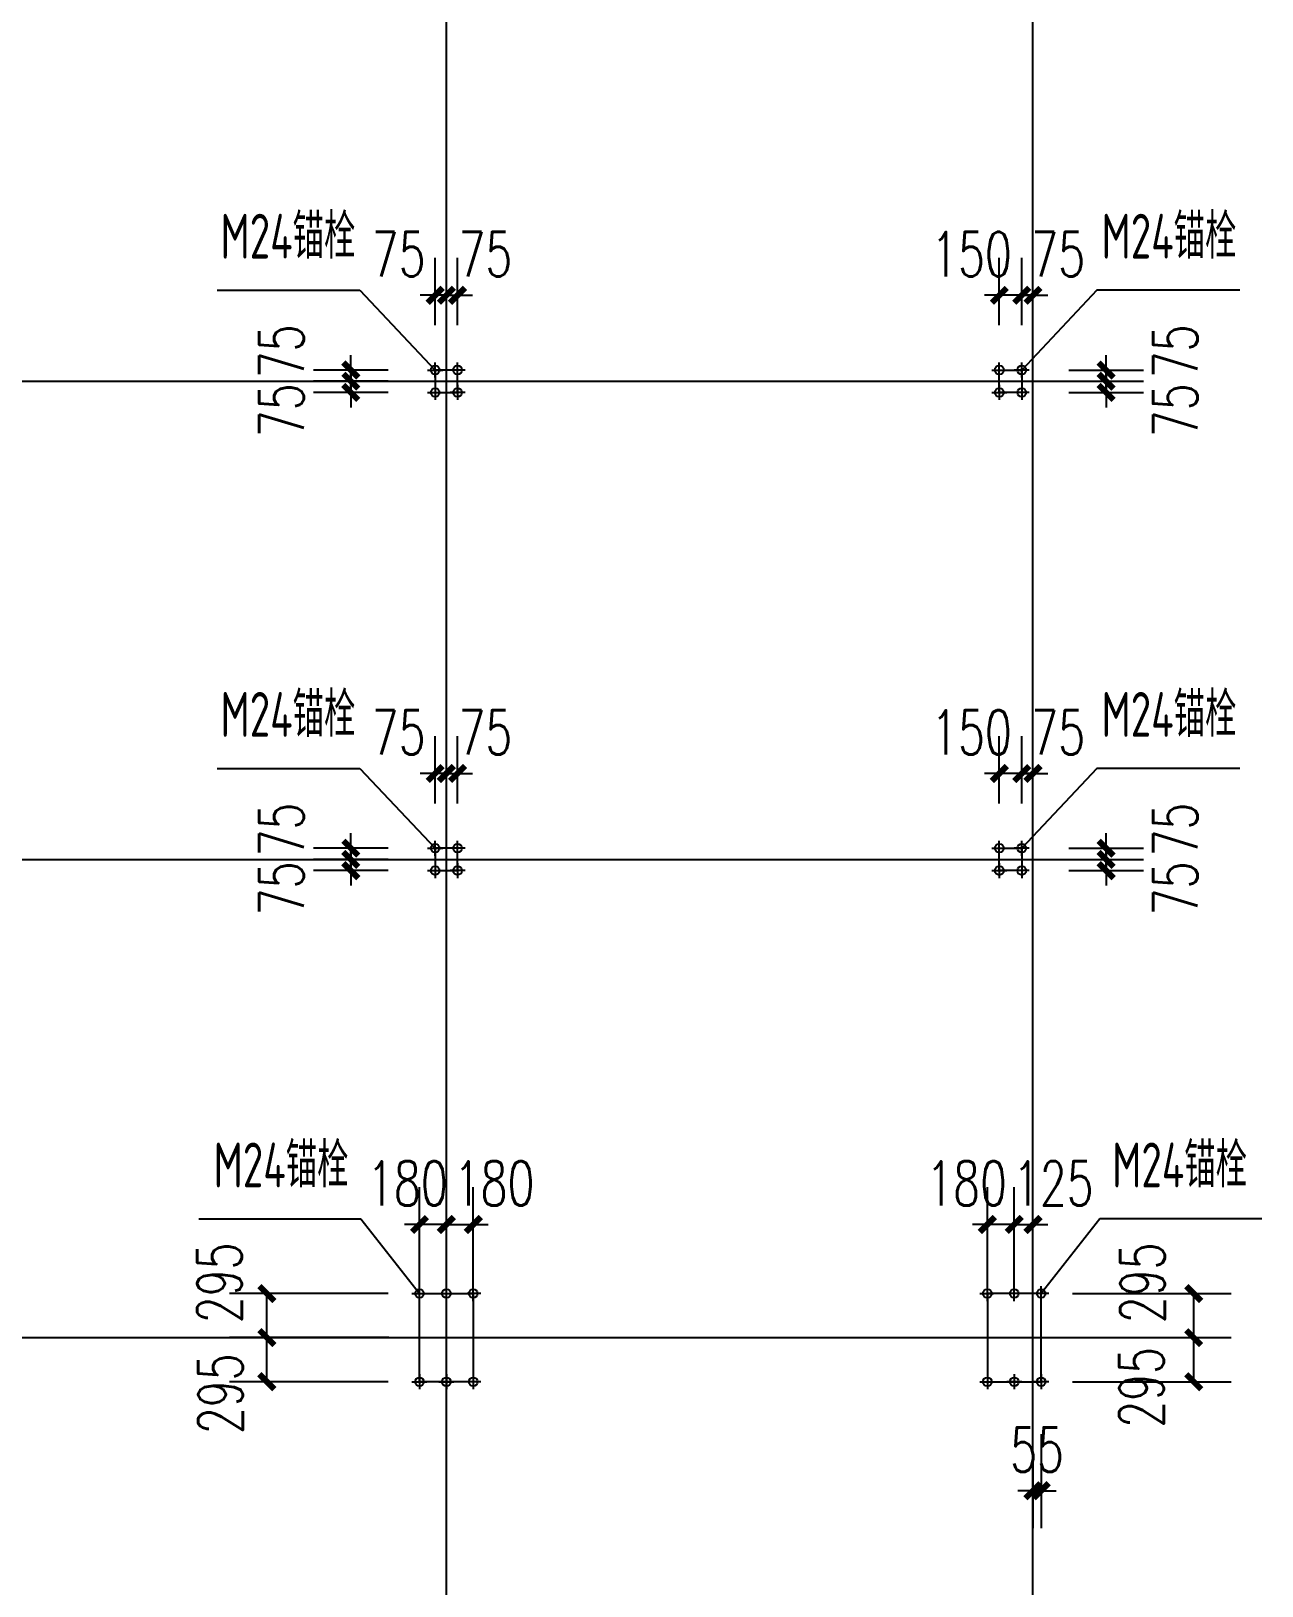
# Model space of a CAD drawing. Extents: x 180850 to 1399066, y 48356 to 327880.
# Drawn here: x 485269 to 501741, y 178529 to 199338 of the extents above; entities that cross this region are included whole.
import ezdxf
from ezdxf.enums import TextEntityAlignment as Align

# ---------------------------------------------------------------- set-up
doc = ezdxf.new("R2010")
doc.units = 0
doc.header["$LTSCALE"] = 1000
for name, color, linetype in [('AXIS', 3, 'Continuous'), ('DOTE', 1, 'Continuous'), ('TEXT', 7, 'Continuous')]:
    doc.layers.add(name, color=color, linetype=linetype)
doc.styles.add('_TCH_DIM_T3', font='SIMPLEX', dxfattribs={"width": 0.705882, "bigfont": 'GBCBIG'})
doc.styles.add('TSSD_Label', font='tssdeng.shx', dxfattribs={"width": 0.7, "bigfont": 'hztxt.shx'})
doc.dimstyles.new('TCH-200-2', dxfattribs={"dimtxt": 595, "dimasz": 200, "dimexe": 500, "dimexo": 600, "dimgap": 252.5, "dimtad": 1, "dimdec": 0, "dimlfac": 0.5, "dimzin": 0, "dimdsep": 46, "dimtxsty": '_TCH_DIM_T3', "dimblk": 'ARCHTICK', "dimcen": 0.09, "dimclrd": 124, "dimclre": 124, "dimclrt": 7, "dimazin": 2, "dimtfac": 1, "dimtdec": 0, "dimtix": 1, "dimtmove": 2, "dimatfit": 3, "dimfxl": 1, "dimtolj": 1, "dimtzin": 0, "dimarcsym": 0})

# ---------------------------------------------------------------- blocks, each defined once
blk = doc.blocks.new('_ArchTick')
at = {"color": 0, "linetype": 'ByBlock', "const_width": 0.4}
blk.add_lwpolyline([(-0.5, -0.5), (0.5, 0.5)], dxfattribs=at)
blk = doc.blocks.new('*D1555')
at = {"color": 124, "linetype": 'ByBlock', "lineweight": -2, "transparency": 16777216}
for p, q in [((489548, 194802), (489548, 195002)), ((490047, 194802), (489048, 194802)), ((489548, 194802), (489548, 194652)), ((490047, 194652), (489048, 194652)), ((489548, 194652), (489548, 194452))]:
    blk.add_line(p, q, dxfattribs=at)
at = {"layer": 'Defpoints', "color": 0, "linetype": 'ByBlock', "transparency": 16777216}
for p in [(490647, 194802), (489548, 194652), (490647, 194652)]:
    blk.add_point(p, dxfattribs=at)
at = {"color": 124, "linetype": 'ByBlock', "lineweight": -2, "transparency": 16777216, "xscale": 200, "yscale": 200, "zscale": 200}
for p, rotation in [((489548, 194802), 270), ((489548, 194652), 90)]:
    blk.add_blockref('_ArchTick', p, dxfattribs=dict(at, rotation=rotation))
at = {"color": 7, "linetype": 'ByBlock', "transparency": 16777216, "insert": (488621, 195051), "char_height": 595, "attachment_point": 5, "rotation": 90, "style": '_TCH_DIM_T3'}
blk.add_mtext('\\A1;75', dxfattribs=at)
blk = doc.blocks.new('*D1556')
at = {"color": 124, "linetype": 'ByBlock', "lineweight": -2, "transparency": 16777216}
for p, q in [((489548, 194652), (489548, 194852)), ((490047, 194652), (489048, 194652)), ((489548, 194502), (489548, 194652)), ((490047, 194502), (489048, 194502)), ((489548, 194502), (489548, 194302))]:
    blk.add_line(p, q, dxfattribs=at)
at = {"layer": 'Defpoints', "color": 0, "linetype": 'ByBlock', "transparency": 16777216}
for p in [(489548, 194652), (490647, 194652), (490647, 194502)]:
    blk.add_point(p, dxfattribs=at)
at = {"color": 124, "linetype": 'ByBlock', "lineweight": -2, "transparency": 16777216, "xscale": 200, "yscale": 200, "zscale": 200}
for p, rotation in [((489548, 194652), 270), ((489548, 194502), 90)]:
    blk.add_blockref('_ArchTick', p, dxfattribs=dict(at, rotation=rotation))
at = {"color": 7, "linetype": 'ByBlock', "transparency": 16777216, "insert": (488621, 194263), "char_height": 595, "attachment_point": 5, "rotation": 90, "style": '_TCH_DIM_T3'}
blk.add_mtext('\\A1;75', dxfattribs=at)
blk = doc.blocks.new('*D1557')
at = {"color": 124, "linetype": 'ByBlock', "lineweight": -2, "transparency": 16777216}
for p, q in [((490677, 195402), (490677, 196302)), ((490827, 195402), (490827, 196302)), ((490677, 195802), (490477, 195802)), ((490827, 195802), (490677, 195802)), ((490827, 195802), (491027, 195802))]:
    blk.add_line(p, q, dxfattribs=at)
at = {"layer": 'Defpoints', "color": 0, "linetype": 'ByBlock', "transparency": 16777216}
for p in [(490677, 195802), (490677, 194802), (490827, 194802)]:
    blk.add_point(p, dxfattribs=at)
at = {"color": 124, "linetype": 'ByBlock', "lineweight": -2, "transparency": 16777216, "xscale": 200, "yscale": 200, "zscale": 200}
blk.add_blockref('_ArchTick', (490677, 195802), dxfattribs=at)
at = {"color": 124, "linetype": 'ByBlock', "lineweight": -2, "transparency": 16777216, "xscale": 200, "yscale": 200, "zscale": 200, "rotation": 180}
blk.add_blockref('_ArchTick', (490827, 195802), dxfattribs=at)
at = {"color": 7, "linetype": 'ByBlock', "transparency": 16777216, "insert": (490189, 196352), "char_height": 595, "attachment_point": 5, "style": '_TCH_DIM_T3'}
blk.add_mtext('\\A1;75', dxfattribs=at)
blk = doc.blocks.new('*D1558')
at = {"color": 124, "linetype": 'ByBlock', "lineweight": -2, "transparency": 16777216}
for p, q in [((490827, 195402), (490827, 196302)), ((490977, 195402), (490977, 196302)), ((490827, 195802), (490627, 195802)), ((490827, 195802), (490977, 195802)), ((490977, 195802), (491177, 195802))]:
    blk.add_line(p, q, dxfattribs=at)
at = {"layer": 'Defpoints', "color": 0, "linetype": 'ByBlock', "transparency": 16777216}
for p in [(490977, 195802), (490827, 194802), (490977, 194802)]:
    blk.add_point(p, dxfattribs=at)
at = {"color": 124, "linetype": 'ByBlock', "lineweight": -2, "transparency": 16777216, "xscale": 200, "yscale": 200, "zscale": 200}
blk.add_blockref('_ArchTick', (490827, 195802), dxfattribs=at)
at = {"color": 124, "linetype": 'ByBlock', "lineweight": -2, "transparency": 16777216, "xscale": 200, "yscale": 200, "zscale": 200, "rotation": 180}
blk.add_blockref('_ArchTick', (490977, 195802), dxfattribs=at)
at = {"color": 7, "linetype": 'ByBlock', "transparency": 16777216, "insert": (491349, 196352), "char_height": 595, "attachment_point": 5, "style": '_TCH_DIM_T3'}
blk.add_mtext('\\A1;75', dxfattribs=at)
blk = doc.blocks.new('*D1559')
at = {"color": 124, "linetype": 'ByBlock', "lineweight": -2, "transparency": 16777216}
for p, q in [((499656, 194802), (499656, 195002)), ((499157, 194802), (500156, 194802)), ((499656, 194802), (499656, 194652)), ((499157, 194652), (500156, 194652)), ((499656, 194652), (499656, 194452))]:
    blk.add_line(p, q, dxfattribs=at)
at = {"layer": 'Defpoints', "color": 0, "linetype": 'ByBlock', "transparency": 16777216}
for p in [(498557, 194802), (498557, 194652), (499656, 194652)]:
    blk.add_point(p, dxfattribs=at)
at = {"color": 124, "linetype": 'ByBlock', "lineweight": -2, "transparency": 16777216, "xscale": 200, "yscale": 200, "zscale": 200}
for p, rotation in [((499656, 194802), 270), ((499656, 194652), 90)]:
    blk.add_blockref('_ArchTick', p, dxfattribs=dict(at, rotation=rotation))
at = {"color": 7, "linetype": 'ByBlock', "transparency": 16777216, "insert": (500583, 195051), "char_height": 595, "attachment_point": 5, "rotation": 90, "style": '_TCH_DIM_T3'}
blk.add_mtext('\\A1;75', dxfattribs=at)
blk = doc.blocks.new('*D1560')
at = {"color": 124, "linetype": 'ByBlock', "lineweight": -2, "transparency": 16777216}
for p, q in [((499656, 194652), (499656, 194852)), ((499157, 194652), (500156, 194652)), ((499656, 194502), (499656, 194652)), ((499157, 194502), (500156, 194502)), ((499656, 194502), (499656, 194302))]:
    blk.add_line(p, q, dxfattribs=at)
at = {"layer": 'Defpoints', "color": 0, "linetype": 'ByBlock', "transparency": 16777216}
for p in [(498557, 194652), (499656, 194652), (498557, 194502)]:
    blk.add_point(p, dxfattribs=at)
at = {"color": 124, "linetype": 'ByBlock', "lineweight": -2, "transparency": 16777216, "xscale": 200, "yscale": 200, "zscale": 200}
for p, rotation in [((499656, 194652), 270), ((499656, 194502), 90)]:
    blk.add_blockref('_ArchTick', p, dxfattribs=dict(at, rotation=rotation))
at = {"color": 7, "linetype": 'ByBlock', "transparency": 16777216, "insert": (500583, 194263), "char_height": 595, "attachment_point": 5, "rotation": 90, "style": '_TCH_DIM_T3'}
blk.add_mtext('\\A1;75', dxfattribs=at)
blk = doc.blocks.new('*D1561')
at = {"color": 124, "linetype": 'ByBlock', "lineweight": -2, "transparency": 16777216}
for p, q in [((498527, 195402), (498527, 196302)), ((498677, 195402), (498677, 196302)), ((498527, 195802), (498327, 195802)), ((498677, 195802), (498527, 195802)), ((498677, 195802), (498877, 195802))]:
    blk.add_line(p, q, dxfattribs=at)
at = {"layer": 'Defpoints', "color": 0, "linetype": 'ByBlock', "transparency": 16777216}
for p in [(498527, 195802), (498527, 194802), (498677, 194802)]:
    blk.add_point(p, dxfattribs=at)
at = {"color": 124, "linetype": 'ByBlock', "lineweight": -2, "transparency": 16777216, "xscale": 200, "yscale": 200, "zscale": 200}
blk.add_blockref('_ArchTick', (498527, 195802), dxfattribs=at)
at = {"color": 124, "linetype": 'ByBlock', "lineweight": -2, "transparency": 16777216, "xscale": 200, "yscale": 200, "zscale": 200, "rotation": 180}
blk.add_blockref('_ArchTick', (498677, 195802), dxfattribs=at)
at = {"color": 7, "linetype": 'ByBlock', "transparency": 16777216, "insert": (499015, 196352), "char_height": 595, "attachment_point": 5, "style": '_TCH_DIM_T3'}
blk.add_mtext('\\A1;75', dxfattribs=at)
blk = doc.blocks.new('*D1562')
at = {"color": 124, "linetype": 'ByBlock', "lineweight": -2, "transparency": 16777216}
for p, q in [((498227, 195402), (498227, 196302)), ((498527, 195402), (498527, 196302)), ((498227, 195802), (498027, 195802)), ((498527, 195802), (498227, 195802)), ((498527, 195802), (498727, 195802))]:
    blk.add_line(p, q, dxfattribs=at)
at = {"layer": 'Defpoints', "color": 0, "linetype": 'ByBlock', "transparency": 16777216}
for p in [(498227, 195802), (498227, 194802), (498527, 194802)]:
    blk.add_point(p, dxfattribs=at)
at = {"color": 124, "linetype": 'ByBlock', "lineweight": -2, "transparency": 16777216, "xscale": 200, "yscale": 200, "zscale": 200}
blk.add_blockref('_ArchTick', (498227, 195802), dxfattribs=at)
at = {"color": 124, "linetype": 'ByBlock', "lineweight": -2, "transparency": 16777216, "xscale": 200, "yscale": 200, "zscale": 200, "rotation": 180}
blk.add_blockref('_ArchTick', (498527, 195802), dxfattribs=at)
at = {"color": 7, "linetype": 'ByBlock', "transparency": 16777216, "insert": (497855, 196352), "char_height": 595, "attachment_point": 5, "style": '_TCH_DIM_T3'}
blk.add_mtext('\\A1;150', dxfattribs=at)
blk = doc.blocks.new('*D1563')
at = {"color": 124, "linetype": 'ByBlock', "lineweight": -2, "transparency": 16777216}
for p, q in [((489548, 188402), (489548, 188602)), ((490047, 188402), (489048, 188402)), ((489548, 188402), (489548, 188252)), ((490047, 188252), (489048, 188252)), ((489548, 188252), (489548, 188052))]:
    blk.add_line(p, q, dxfattribs=at)
at = {"layer": 'Defpoints', "color": 0, "linetype": 'ByBlock', "transparency": 16777216}
for p in [(490647, 188402), (489548, 188252), (490647, 188252)]:
    blk.add_point(p, dxfattribs=at)
at = {"color": 124, "linetype": 'ByBlock', "lineweight": -2, "transparency": 16777216, "xscale": 200, "yscale": 200, "zscale": 200}
for p, rotation in [((489548, 188402), 270), ((489548, 188252), 90)]:
    blk.add_blockref('_ArchTick', p, dxfattribs=dict(at, rotation=rotation))
at = {"color": 7, "linetype": 'ByBlock', "transparency": 16777216, "insert": (488621, 188651), "char_height": 595, "attachment_point": 5, "rotation": 90, "style": '_TCH_DIM_T3'}
blk.add_mtext('\\A1;75', dxfattribs=at)
blk = doc.blocks.new('*D1564')
at = {"color": 124, "linetype": 'ByBlock', "lineweight": -2, "transparency": 16777216}
for p, q in [((489548, 188252), (489548, 188452)), ((490047, 188252), (489048, 188252)), ((489548, 188102), (489548, 188252)), ((490047, 188102), (489048, 188102)), ((489548, 188102), (489548, 187902))]:
    blk.add_line(p, q, dxfattribs=at)
at = {"layer": 'Defpoints', "color": 0, "linetype": 'ByBlock', "transparency": 16777216}
for p in [(489548, 188252), (490647, 188252), (490647, 188102)]:
    blk.add_point(p, dxfattribs=at)
at = {"color": 124, "linetype": 'ByBlock', "lineweight": -2, "transparency": 16777216, "xscale": 200, "yscale": 200, "zscale": 200}
for p, rotation in [((489548, 188252), 270), ((489548, 188102), 90)]:
    blk.add_blockref('_ArchTick', p, dxfattribs=dict(at, rotation=rotation))
at = {"color": 7, "linetype": 'ByBlock', "transparency": 16777216, "insert": (488621, 187863), "char_height": 595, "attachment_point": 5, "rotation": 90, "style": '_TCH_DIM_T3'}
blk.add_mtext('\\A1;75', dxfattribs=at)
blk = doc.blocks.new('*D1565')
at = {"color": 124, "linetype": 'ByBlock', "lineweight": -2, "transparency": 16777216}
for p, q in [((490677, 189002), (490677, 189902)), ((490827, 189002), (490827, 189902)), ((490677, 189402), (490477, 189402)), ((490827, 189402), (490677, 189402)), ((490827, 189402), (491027, 189402))]:
    blk.add_line(p, q, dxfattribs=at)
at = {"layer": 'Defpoints', "color": 0, "linetype": 'ByBlock', "transparency": 16777216}
for p in [(490677, 189402), (490677, 188402), (490827, 188402)]:
    blk.add_point(p, dxfattribs=at)
at = {"color": 124, "linetype": 'ByBlock', "lineweight": -2, "transparency": 16777216, "xscale": 200, "yscale": 200, "zscale": 200}
blk.add_blockref('_ArchTick', (490677, 189402), dxfattribs=at)
at = {"color": 124, "linetype": 'ByBlock', "lineweight": -2, "transparency": 16777216, "xscale": 200, "yscale": 200, "zscale": 200, "rotation": 180}
blk.add_blockref('_ArchTick', (490827, 189402), dxfattribs=at)
at = {"color": 7, "linetype": 'ByBlock', "transparency": 16777216, "insert": (490189, 189952), "char_height": 595, "attachment_point": 5, "style": '_TCH_DIM_T3'}
blk.add_mtext('\\A1;75', dxfattribs=at)
blk = doc.blocks.new('*D1566')
at = {"color": 124, "linetype": 'ByBlock', "lineweight": -2, "transparency": 16777216}
for p, q in [((490827, 189002), (490827, 189902)), ((490977, 189002), (490977, 189902)), ((490827, 189402), (490627, 189402)), ((490827, 189402), (490977, 189402)), ((490977, 189402), (491177, 189402))]:
    blk.add_line(p, q, dxfattribs=at)
at = {"layer": 'Defpoints', "color": 0, "linetype": 'ByBlock', "transparency": 16777216}
for p in [(490977, 189402), (490827, 188402), (490977, 188402)]:
    blk.add_point(p, dxfattribs=at)
at = {"color": 124, "linetype": 'ByBlock', "lineweight": -2, "transparency": 16777216, "xscale": 200, "yscale": 200, "zscale": 200}
blk.add_blockref('_ArchTick', (490827, 189402), dxfattribs=at)
at = {"color": 124, "linetype": 'ByBlock', "lineweight": -2, "transparency": 16777216, "xscale": 200, "yscale": 200, "zscale": 200, "rotation": 180}
blk.add_blockref('_ArchTick', (490977, 189402), dxfattribs=at)
at = {"color": 7, "linetype": 'ByBlock', "transparency": 16777216, "insert": (491349, 189952), "char_height": 595, "attachment_point": 5, "style": '_TCH_DIM_T3'}
blk.add_mtext('\\A1;75', dxfattribs=at)
blk = doc.blocks.new('*D1567')
at = {"color": 124, "linetype": 'ByBlock', "lineweight": -2, "transparency": 16777216}
for p, q in [((499656, 188402), (499656, 188602)), ((499157, 188402), (500156, 188402)), ((499656, 188402), (499656, 188252)), ((499157, 188252), (500156, 188252)), ((499656, 188252), (499656, 188052))]:
    blk.add_line(p, q, dxfattribs=at)
at = {"layer": 'Defpoints', "color": 0, "linetype": 'ByBlock', "transparency": 16777216}
for p in [(498557, 188402), (498557, 188252), (499656, 188252)]:
    blk.add_point(p, dxfattribs=at)
at = {"color": 124, "linetype": 'ByBlock', "lineweight": -2, "transparency": 16777216, "xscale": 200, "yscale": 200, "zscale": 200}
for p, rotation in [((499656, 188402), 270), ((499656, 188252), 90)]:
    blk.add_blockref('_ArchTick', p, dxfattribs=dict(at, rotation=rotation))
at = {"color": 7, "linetype": 'ByBlock', "transparency": 16777216, "insert": (500583, 188651), "char_height": 595, "attachment_point": 5, "rotation": 90, "style": '_TCH_DIM_T3'}
blk.add_mtext('\\A1;75', dxfattribs=at)
blk = doc.blocks.new('*D1568')
at = {"color": 124, "linetype": 'ByBlock', "lineweight": -2, "transparency": 16777216}
for p, q in [((499656, 188252), (499656, 188452)), ((499157, 188252), (500156, 188252)), ((499656, 188102), (499656, 188252)), ((499157, 188102), (500156, 188102)), ((499656, 188102), (499656, 187902))]:
    blk.add_line(p, q, dxfattribs=at)
at = {"layer": 'Defpoints', "color": 0, "linetype": 'ByBlock', "transparency": 16777216}
for p in [(498557, 188252), (499656, 188252), (498557, 188102)]:
    blk.add_point(p, dxfattribs=at)
at = {"color": 124, "linetype": 'ByBlock', "lineweight": -2, "transparency": 16777216, "xscale": 200, "yscale": 200, "zscale": 200}
for p, rotation in [((499656, 188252), 270), ((499656, 188102), 90)]:
    blk.add_blockref('_ArchTick', p, dxfattribs=dict(at, rotation=rotation))
at = {"color": 7, "linetype": 'ByBlock', "transparency": 16777216, "insert": (500583, 187863), "char_height": 595, "attachment_point": 5, "rotation": 90, "style": '_TCH_DIM_T3'}
blk.add_mtext('\\A1;75', dxfattribs=at)
blk = doc.blocks.new('*D1569')
at = {"color": 124, "linetype": 'ByBlock', "lineweight": -2, "transparency": 16777216}
for p, q in [((498527, 189002), (498527, 189902)), ((498677, 189002), (498677, 189902)), ((498527, 189402), (498327, 189402)), ((498677, 189402), (498527, 189402)), ((498677, 189402), (498877, 189402))]:
    blk.add_line(p, q, dxfattribs=at)
at = {"layer": 'Defpoints', "color": 0, "linetype": 'ByBlock', "transparency": 16777216}
for p in [(498527, 189402), (498527, 188402), (498677, 188402)]:
    blk.add_point(p, dxfattribs=at)
at = {"color": 124, "linetype": 'ByBlock', "lineweight": -2, "transparency": 16777216, "xscale": 200, "yscale": 200, "zscale": 200}
blk.add_blockref('_ArchTick', (498527, 189402), dxfattribs=at)
at = {"color": 124, "linetype": 'ByBlock', "lineweight": -2, "transparency": 16777216, "xscale": 200, "yscale": 200, "zscale": 200, "rotation": 180}
blk.add_blockref('_ArchTick', (498677, 189402), dxfattribs=at)
at = {"color": 7, "linetype": 'ByBlock', "transparency": 16777216, "insert": (499015, 189952), "char_height": 595, "attachment_point": 5, "style": '_TCH_DIM_T3'}
blk.add_mtext('\\A1;75', dxfattribs=at)
blk = doc.blocks.new('*D1570')
at = {"color": 124, "linetype": 'ByBlock', "lineweight": -2, "transparency": 16777216}
for p, q in [((498227, 189002), (498227, 189902)), ((498527, 189002), (498527, 189902)), ((498227, 189402), (498027, 189402)), ((498527, 189402), (498227, 189402)), ((498527, 189402), (498727, 189402))]:
    blk.add_line(p, q, dxfattribs=at)
at = {"layer": 'Defpoints', "color": 0, "linetype": 'ByBlock', "transparency": 16777216}
for p in [(498227, 189402), (498227, 188402), (498527, 188402)]:
    blk.add_point(p, dxfattribs=at)
at = {"color": 124, "linetype": 'ByBlock', "lineweight": -2, "transparency": 16777216, "xscale": 200, "yscale": 200, "zscale": 200}
blk.add_blockref('_ArchTick', (498227, 189402), dxfattribs=at)
at = {"color": 124, "linetype": 'ByBlock', "lineweight": -2, "transparency": 16777216, "xscale": 200, "yscale": 200, "zscale": 200, "rotation": 180}
blk.add_blockref('_ArchTick', (498527, 189402), dxfattribs=at)
at = {"color": 7, "linetype": 'ByBlock', "transparency": 16777216, "insert": (497855, 189952), "char_height": 595, "attachment_point": 5, "style": '_TCH_DIM_T3'}
blk.add_mtext('\\A1;150', dxfattribs=at)
blk = doc.blocks.new('*D1599')
at = {"color": 124, "linetype": 'ByBlock', "lineweight": -2, "transparency": 16777216}
for p, q in [((490047, 182442), (487925, 182442)), ((488425, 181852), (488425, 182442)), ((490057, 181852), (487925, 181852))]:
    blk.add_line(p, q, dxfattribs=at)
at = {"layer": 'Defpoints', "color": 0, "linetype": 'ByBlock', "transparency": 16777216}
for p in [(488425, 182442), (490647, 182442), (490657, 181852)]:
    blk.add_point(p, dxfattribs=at)
at = {"color": 124, "linetype": 'ByBlock', "lineweight": -2, "transparency": 16777216, "xscale": 200, "yscale": 200, "zscale": 200}
for p, rotation in [((488425, 182442), 90), ((488425, 181852), 270)]:
    blk.add_blockref('_ArchTick', p, dxfattribs=dict(at, rotation=rotation))
at = {"color": 7, "linetype": 'ByBlock', "transparency": 16777216, "insert": (487790, 182585), "char_height": 595, "attachment_point": 5, "rotation": 90, "style": '_TCH_DIM_T3'}
blk.add_mtext('\\A1;295', dxfattribs=at)
blk = doc.blocks.new('*D1600')
at = {"color": 124, "linetype": 'ByBlock', "lineweight": -2, "transparency": 16777216}
for p, q in [((490047, 181852), (487925, 181852)), ((488425, 181262), (488425, 181852)), ((490047, 181262), (487925, 181262))]:
    blk.add_line(p, q, dxfattribs=at)
at = {"layer": 'Defpoints', "color": 0, "linetype": 'ByBlock', "transparency": 16777216}
for p in [(488425, 181852), (490647, 181852), (490647, 181262)]:
    blk.add_point(p, dxfattribs=at)
at = {"color": 124, "linetype": 'ByBlock', "lineweight": -2, "transparency": 16777216, "xscale": 200, "yscale": 200, "zscale": 200}
for p, rotation in [((488425, 181852), 90), ((488425, 181262), 270)]:
    blk.add_blockref('_ArchTick', p, dxfattribs=dict(at, rotation=rotation))
at = {"color": 7, "linetype": 'ByBlock', "transparency": 16777216, "insert": (487804, 181100), "char_height": 595, "attachment_point": 5, "rotation": 90, "style": '_TCH_DIM_T3'}
blk.add_mtext('\\A1;295', dxfattribs=at)
blk = doc.blocks.new('*D1601')
at = {"color": 124, "linetype": 'ByBlock', "lineweight": -2, "transparency": 16777216}
for p, q in [((490827, 182542), (490827, 183866)), ((491187, 182542), (491187, 183866)), ((490827, 183366), (490627, 183366)), ((490827, 183366), (491187, 183366)), ((491187, 183366), (491387, 183366))]:
    blk.add_line(p, q, dxfattribs=at)
at = {"layer": 'Defpoints', "color": 0, "linetype": 'ByBlock', "transparency": 16777216}
for p in [(491187, 183366), (490827, 181942), (491187, 181942)]:
    blk.add_point(p, dxfattribs=at)
at = {"color": 124, "linetype": 'ByBlock', "lineweight": -2, "transparency": 16777216, "xscale": 200, "yscale": 200, "zscale": 200}
blk.add_blockref('_ArchTick', (490827, 183366), dxfattribs=at)
at = {"color": 124, "linetype": 'ByBlock', "lineweight": -2, "transparency": 16777216, "xscale": 200, "yscale": 200, "zscale": 200, "rotation": 180}
blk.add_blockref('_ArchTick', (491187, 183366), dxfattribs=at)
at = {"color": 7, "linetype": 'ByBlock', "transparency": 16777216, "insert": (491465, 183916), "char_height": 595, "attachment_point": 5, "style": '_TCH_DIM_T3'}
blk.add_mtext('\\A1;180', dxfattribs=at)
blk = doc.blocks.new('*D1602')
at = {"color": 124, "linetype": 'ByBlock', "lineweight": -2, "transparency": 16777216}
for p, q in [((490467, 182542), (490467, 183866)), ((490827, 182542), (490827, 183866)), ((490467, 183366), (490267, 183366)), ((490827, 183366), (490467, 183366)), ((490827, 183366), (491027, 183366))]:
    blk.add_line(p, q, dxfattribs=at)
at = {"layer": 'Defpoints', "color": 0, "linetype": 'ByBlock', "transparency": 16777216}
for p in [(490467, 183366), (490467, 181942), (490827, 181942)]:
    blk.add_point(p, dxfattribs=at)
at = {"color": 124, "linetype": 'ByBlock', "lineweight": -2, "transparency": 16777216, "xscale": 200, "yscale": 200, "zscale": 200}
blk.add_blockref('_ArchTick', (490467, 183366), dxfattribs=at)
at = {"color": 124, "linetype": 'ByBlock', "lineweight": -2, "transparency": 16777216, "xscale": 200, "yscale": 200, "zscale": 200, "rotation": 180}
blk.add_blockref('_ArchTick', (490827, 183366), dxfattribs=at)
at = {"color": 7, "linetype": 'ByBlock', "transparency": 16777216, "insert": (490305, 183916), "char_height": 595, "attachment_point": 5, "style": '_TCH_DIM_T3'}
blk.add_mtext('\\A1;180', dxfattribs=at)
blk = doc.blocks.new('*D1603')
at = {"color": 124, "linetype": 'ByBlock', "lineweight": -2, "transparency": 16777216}
for p, q in [((499207, 182442), (501329, 182442)), ((500829, 181852), (500829, 182442)), ((499197, 181852), (501329, 181852))]:
    blk.add_line(p, q, dxfattribs=at)
at = {"layer": 'Defpoints', "color": 0, "linetype": 'ByBlock', "transparency": 16777216}
for p in [(498607, 182442), (500829, 182442), (498597, 181852)]:
    blk.add_point(p, dxfattribs=at)
at = {"color": 124, "linetype": 'ByBlock', "lineweight": -2, "transparency": 16777216, "xscale": 200, "yscale": 200, "zscale": 200}
for p, rotation in [((500829, 182442), 90), ((500829, 181852), 270)]:
    blk.add_blockref('_ArchTick', p, dxfattribs=dict(at, rotation=rotation))
at = {"color": 7, "linetype": 'ByBlock', "transparency": 16777216, "insert": (500144, 182585), "char_height": 595, "attachment_point": 5, "rotation": 90, "style": '_TCH_DIM_T3'}
blk.add_mtext('\\A1;295', dxfattribs=at)
blk = doc.blocks.new('*D1604')
at = {"color": 124, "linetype": 'ByBlock', "lineweight": -2, "transparency": 16777216}
for p, q in [((499207, 181852), (501329, 181852)), ((500829, 181262), (500829, 181852)), ((499207, 181262), (501329, 181262))]:
    blk.add_line(p, q, dxfattribs=at)
at = {"layer": 'Defpoints', "color": 0, "linetype": 'ByBlock', "transparency": 16777216}
for p in [(498607, 181852), (500829, 181852), (498607, 181262)]:
    blk.add_point(p, dxfattribs=at)
at = {"color": 124, "linetype": 'ByBlock', "lineweight": -2, "transparency": 16777216, "xscale": 200, "yscale": 200, "zscale": 200}
for p, rotation in [((500829, 181852), 90), ((500829, 181262), 270)]:
    blk.add_blockref('_ArchTick', p, dxfattribs=dict(at, rotation=rotation))
at = {"color": 7, "linetype": 'ByBlock', "transparency": 16777216, "insert": (500130, 181186), "char_height": 595, "attachment_point": 5, "rotation": 90, "style": '_TCH_DIM_T3'}
blk.add_mtext('\\A1;295', dxfattribs=at)
blk = doc.blocks.new('*D1605')
at = {"color": 124, "linetype": 'ByBlock', "lineweight": -2, "transparency": 16777216}
for p, q in [((498067, 182542), (498067, 183866)), ((498427, 182542), (498427, 183866)), ((498067, 183366), (497867, 183366)), ((498427, 183366), (498067, 183366)), ((498427, 183366), (498627, 183366))]:
    blk.add_line(p, q, dxfattribs=at)
at = {"layer": 'Defpoints', "color": 0, "linetype": 'ByBlock', "transparency": 16777216}
for p in [(498067, 183366), (498067, 181942), (498427, 181942)]:
    blk.add_point(p, dxfattribs=at)
at = {"color": 124, "linetype": 'ByBlock', "lineweight": -2, "transparency": 16777216, "xscale": 200, "yscale": 200, "zscale": 200}
blk.add_blockref('_ArchTick', (498067, 183366), dxfattribs=at)
at = {"color": 124, "linetype": 'ByBlock', "lineweight": -2, "transparency": 16777216, "xscale": 200, "yscale": 200, "zscale": 200, "rotation": 180}
blk.add_blockref('_ArchTick', (498427, 183366), dxfattribs=at)
at = {"color": 7, "linetype": 'ByBlock', "transparency": 16777216, "insert": (497789, 183916), "char_height": 595, "attachment_point": 5, "style": '_TCH_DIM_T3'}
blk.add_mtext('\\A1;180', dxfattribs=at)
blk = doc.blocks.new('*D1606')
at = {"color": 124, "linetype": 'ByBlock', "lineweight": -2, "transparency": 16777216}
for p, q in [((498427, 182542), (498427, 183866)), ((498677, 182542), (498677, 183866)), ((498427, 183366), (498227, 183366)), ((498427, 183366), (498677, 183366)), ((498677, 183366), (498877, 183366))]:
    blk.add_line(p, q, dxfattribs=at)
at = {"layer": 'Defpoints', "color": 0, "linetype": 'ByBlock', "transparency": 16777216}
for p in [(498677, 183366), (498427, 181942), (498677, 181942)]:
    blk.add_point(p, dxfattribs=at)
at = {"color": 124, "linetype": 'ByBlock', "lineweight": -2, "transparency": 16777216, "xscale": 200, "yscale": 200, "zscale": 200}
blk.add_blockref('_ArchTick', (498427, 183366), dxfattribs=at)
at = {"color": 124, "linetype": 'ByBlock', "lineweight": -2, "transparency": 16777216, "xscale": 200, "yscale": 200, "zscale": 200, "rotation": 180}
blk.add_blockref('_ArchTick', (498677, 183366), dxfattribs=at)
at = {"color": 7, "linetype": 'ByBlock', "transparency": 16777216, "insert": (498949, 183916), "char_height": 595, "attachment_point": 5, "style": '_TCH_DIM_T3'}
blk.add_mtext('\\A1;125', dxfattribs=at)
blk = doc.blocks.new('*D1607')
at = {"color": 124, "linetype": 'ByBlock', "lineweight": -2, "transparency": 16777216}
for p, q in [((498787, 180561), (498787, 179303)), ((498677, 180182), (498677, 179303)), ((498677, 179803), (498477, 179803)), ((498677, 179803), (498787, 179803)), ((498787, 179803), (498987, 179803))]:
    blk.add_line(p, q, dxfattribs=at)
at = {"layer": 'Defpoints', "color": 0, "linetype": 'ByBlock', "transparency": 16777216}
for p in [(498787, 181161), (498677, 180782), (498787, 179803)]:
    blk.add_point(p, dxfattribs=at)
at = {"color": 124, "linetype": 'ByBlock', "lineweight": -2, "transparency": 16777216, "xscale": 200, "yscale": 200, "zscale": 200}
blk.add_blockref('_ArchTick', (498677, 179803), dxfattribs=at)
at = {"color": 124, "linetype": 'ByBlock', "lineweight": -2, "transparency": 16777216, "xscale": 200, "yscale": 200, "zscale": 200, "rotation": 180}
blk.add_blockref('_ArchTick', (498787, 179803), dxfattribs=at)
at = {"color": 7, "linetype": 'ByBlock', "transparency": 16777216, "insert": (498732, 180353), "char_height": 595, "attachment_point": 5, "style": '_TCH_DIM_T3'}
blk.add_mtext('\\A1;55', dxfattribs=at)

msp = doc.modelspace()

# ---------------------------------------------------------------- linework, layer by layer
for centre in [(490677, 194802.06), (490977, 194802.06), (498227, 194802.06), (498527, 194802.06), (490677, 194502.06), (490977, 194502.06), (498227, 194502.06), (498527, 194502.06), (490677, 188402.06), (490977, 188402.06), (498227, 188402.06), (498527, 188402.06), (490677, 188102.06), (490977, 188102.06), (498227, 188102.06), (498527, 188102.06), (490467, 182442.06), (490827, 182442.06), (491187, 182442.06), (498067, 182442.06), (498427, 182442.06), (498787, 182442.06), (490467, 181262.06), (490827, 181262.06), (491187, 181262.06), (498067, 181262.06), (498427, 181262.06), (498787, 181262.06)]:
    msp.add_circle(centre, 58.52)
at = {"layer": 'AXIS'}
for p, q in [((487759.44, 195871.01), (489670, 195871.01)), ((489670, 195871.01), (490677, 194802.06)), ((499534, 195871.01), (498527, 194802.06)), ((501444.56, 195871.01), (499534, 195871.01)), ((490576.33, 194802.06), (490777.67, 194802.06)), ((490677, 194701.39), (490677, 194902.73)), ((491077.67, 194802.06), (490876.33, 194802.06)), ((490977, 194701.39), (490977, 194902.73)), ((498126.33, 194802.06), (498327.67, 194802.06)), ((498227, 194701.39), (498227, 194902.73)), ((498627.67, 194802.06), (498426.33, 194802.06)), ((498527, 194701.39), (498527, 194902.73)), ((490677, 194602.73), (490677, 194401.39)), ((490977, 194602.73), (490977, 194401.39)), ((498227, 194602.73), (498227, 194401.39)), ((498527, 194602.73), (498527, 194401.39)), ((490576.33, 194502.06), (490777.67, 194502.06)), ((491077.67, 194502.06), (490876.33, 194502.06)), ((498126.33, 194502.06), (498327.67, 194502.06)), ((498627.67, 194502.06), (498426.33, 194502.06)), ((487759.44, 189471.01), (489670, 189471.01)), ((489670, 189471.01), (490677, 188402.06)), ((499534, 189471.01), (498527, 188402.06)), ((501444.56, 189471.01), (499534, 189471.01)), ((490576.33, 188402.06), (490777.67, 188402.06)), ((490677, 188301.39), (490677, 188502.73)), ((491077.67, 188402.06), (490876.33, 188402.06)), ((490977, 188301.39), (490977, 188502.73)), ((498126.33, 188402.06), (498327.67, 188402.06)), ((498227, 188301.39), (498227, 188502.73)), ((498627.67, 188402.06), (498426.33, 188402.06)), ((498527, 188301.39), (498527, 188502.73)), ((490677, 188202.73), (490677, 188001.39)), ((490977, 188202.73), (490977, 188001.39)), ((498227, 188202.73), (498227, 188001.39)), ((498527, 188202.73), (498527, 188001.39)), ((490576.33, 188102.06), (490777.67, 188102.06)), ((491077.67, 188102.06), (490876.33, 188102.06)), ((498126.33, 188102.06), (498327.67, 188102.06)), ((498627.67, 188102.06), (498426.33, 188102.06)), ((487512.71, 183440.98), (489682.61, 183440.98)), ((489682.61, 183440.98), (490467, 182442.06)), ((499571.39, 183440.98), (498787, 182442.06)), ((501741.29, 183440.98), (499571.39, 183440.98)), ((490467, 182341.39), (490467, 182542.73)), ((490827, 182341.39), (490827, 182542.73)), ((491187, 182341.39), (491187, 182542.73)), ((498067, 182341.39), (498067, 182542.73)), ((498427, 182341.39), (498427, 182542.73)), ((498787, 182341.39), (498787, 182542.73)), ((490366.33, 182442.06), (490567.67, 182442.06)), ((490726.33, 182442.06), (490927.67, 182442.06)), ((491287.67, 182442.06), (491106.33, 182442.06)), ((497966.33, 182442.06), (498147.67, 182442.06)), ((498527.67, 182442.06), (498326.33, 182442.06)), ((498887.67, 182442.06), (498686.33, 182442.06)), ((490366.33, 181262.06), (490567.67, 181262.06)), ((490467, 181362.73), (490467, 181161.39)), ((490726.33, 181262.06), (490927.67, 181262.06)), ((490827, 181362.73), (490827, 181161.39)), ((491287.67, 181262.06), (491106.33, 181262.06)), ((491187, 181362.73), (491187, 181161.39)), ((497966.33, 181262.06), (498147.67, 181262.06)), ((498067, 181362.73), (498067, 181161.39)), ((498527.67, 181262.06), (498326.33, 181262.06)), ((498427, 181362.73), (498427, 181161.39)), ((498887.67, 181262.06), (498686.33, 181262.06)), ((498787, 181362.73), (498787, 181161.39))]:
    msp.add_line(p, q, dxfattribs=at)
at = {"layer": 'DOTE'}
for p, q in [((490827, 155252.06), (490827, 208452.06)), ((498677, 155252.06), (498677, 208452.06)), ((447927, 194652.06), (499927, 194652.06)), ((447927, 188252.06), (499927, 188252.06)), ((447927, 181852.06), (499927, 181852.06))]:
    msp.add_line(p, q, dxfattribs=at)
for points in [[(490977, 194802.06), (490677, 194802.06), (490677, 194502.06), (490977, 194502.06)], [(498227, 194802.06), (498527, 194802.06), (498527, 194502.06), (498227, 194502.06)], [(490977, 188402.06), (490677, 188402.06), (490677, 188102.06), (490977, 188102.06)], [(498227, 188402.06), (498527, 188402.06), (498527, 188102.06), (498227, 188102.06)], [(490467, 182442.06), (491187, 182442.06), (491187, 181262.06), (490467, 181262.06)], [(498787, 182442.06), (498067, 182442.06), (498067, 181262.06), (498787, 181262.06)]]:
    msp.add_lwpolyline(points, close=True, dxfattribs=at)

# ---------------------------------------------------------------- texts
at = {"layer": 'TEXT', "style": 'TSSD_Label', "width": 0.7}
for p in [(488706.59, 196113.28), (500497.41, 196113.28), (488706.59, 189713.28), (500497.41, 189713.28), (500639.77, 183683.25)]:
    msp.add_text('M24锚栓', height=600, dxfattribs=at).set_placement(p, align=Align.BOTTOM_CENTER)
msp.add_text('M24锚栓', height=600, rotation=360, dxfattribs=at).set_placement((488614.23, 183683.25), align=Align.BOTTOM_CENTER)

# ---------------------------------------------------------------- dimensions: what is measured, and where the dimension line sits
at = {"linetype": 'ByBlock'}
for base, p1, p2, angle, picture, middle in [((490677, 195802.28), (490827, 194802.06), (490677, 194802.06), 180, '*D1557', (490188.79, 196352.28)), ((498227, 195802.28), (498527, 194802.06), (498227, 194802.06), 180, '*D1562', (497855.34, 196352.28)), ((489547.82, 194652.06), (490647, 194802.06), (490647, 194652.06), 90, '*D1555', (488621.47, 195051.06)), ((499656.18, 194652.06), (498557, 194802.06), (498557, 194652.06), 90, '*D1559', (500582.54, 195051.06)), ((489547.82, 194652.06), (490647, 194502.06), (490647, 194652.06), 270, '*D1556', (488621.47, 194263.37)), ((499656.18, 194652.06), (498557, 194502.06), (498557, 194652.06), 270, '*D1560', (500582.54, 194263.37)), ((490677, 189402.28), (490827, 188402.06), (490677, 188402.06), 180, '*D1565', (490188.79, 189952.28)), ((498227, 189402.28), (498527, 188402.06), (498227, 188402.06), 180, '*D1570', (497855.34, 189952.28)), ((489547.82, 188252.06), (490647, 188402.06), (490647, 188252.06), 90, '*D1563', (488621.47, 188651.06)), ((499656.18, 188252.06), (498557, 188402.06), (498557, 188252.06), 90, '*D1567', (500582.54, 188651.06)), ((489547.82, 188252.06), (490647, 188102.06), (490647, 188252.06), 270, '*D1564', (488621.47, 187863.37)), ((499656.18, 188252.06), (498557, 188102.06), (498557, 188252.06), 270, '*D1568', (500582.54, 187863.37)), ((490467, 183366.1), (490827, 181942.06), (490467, 181942.06), 180, '*D1602', (490305.34, 183916.1)), ((498067, 183366.1), (498427, 181942.06), (498067, 181942.06), 180, '*D1605', (497788.79, 183916.1)), ((488424.86, 182442.06), (490657, 181852.06), (490647, 182442.06), 90, '*D1599', (487790.21, 182584.58)), ((500829.14, 182442.06), (498597, 181852.06), (498607, 182442.06), 90, '*D1603', (500143.79, 182584.58)), ((488424.86, 181852.06), (490647, 181262.06), (490647, 181852.06), 270, '*D1600', (487804.34, 181100.06)), ((500829.14, 181852.06), (498607, 181262.06), (498607, 181852.06), 270, '*D1604', (500129.66, 181186.06))]:
    dim = msp.add_linear_dim(base=base, p1=p1, p2=p2, angle=angle, dimstyle='TCH-200-2', dxfattribs=at)
    dim.commit()
    dim.dimension.update_dxf_attribs({"geometry": picture, "text_midpoint": middle, "dimtype": 160})
for base, p1, p2, picture, middle in [((490977, 195802.28), (490827, 194802.06), (490977, 194802.06), '*D1558', (491348.66, 196352.28)), ((498527, 195802.28), (498677, 194802.06), (498527, 194802.06), '*D1561', (499015.21, 196352.28)), ((490977, 189402.28), (490827, 188402.06), (490977, 188402.06), '*D1566', (491348.66, 189952.28)), ((498527, 189402.28), (498677, 188402.06), (498527, 188402.06), '*D1569', (499015.21, 189952.28)), ((491187, 183366.1), (490827, 181942.06), (491187, 181942.06), '*D1601', (491465.21, 183916.1)), ((498677, 183366.1), (498427, 181942.06), (498677, 181942.06), '*D1606', (498948.66, 183916.1))]:
    dim = msp.add_linear_dim(base=base, p1=p1, p2=p2, dimstyle='TCH-200-2', dxfattribs=at)
    dim.commit()
    dim.dimension.update_dxf_attribs({"geometry": picture, "text_midpoint": middle, "dimtype": 160})
dim = msp.add_linear_dim(base=(498787, 179802.74), p1=(498677, 180782.02), p2=(498787, 181161.39), dimstyle='TCH-200-2', dxfattribs=at)
dim.commit()
dim.dimension.update_dxf_attribs({"geometry": '*D1607', "text_midpoint": (498732, 180352.74)})

doc.saveas('drawing.dxf')
